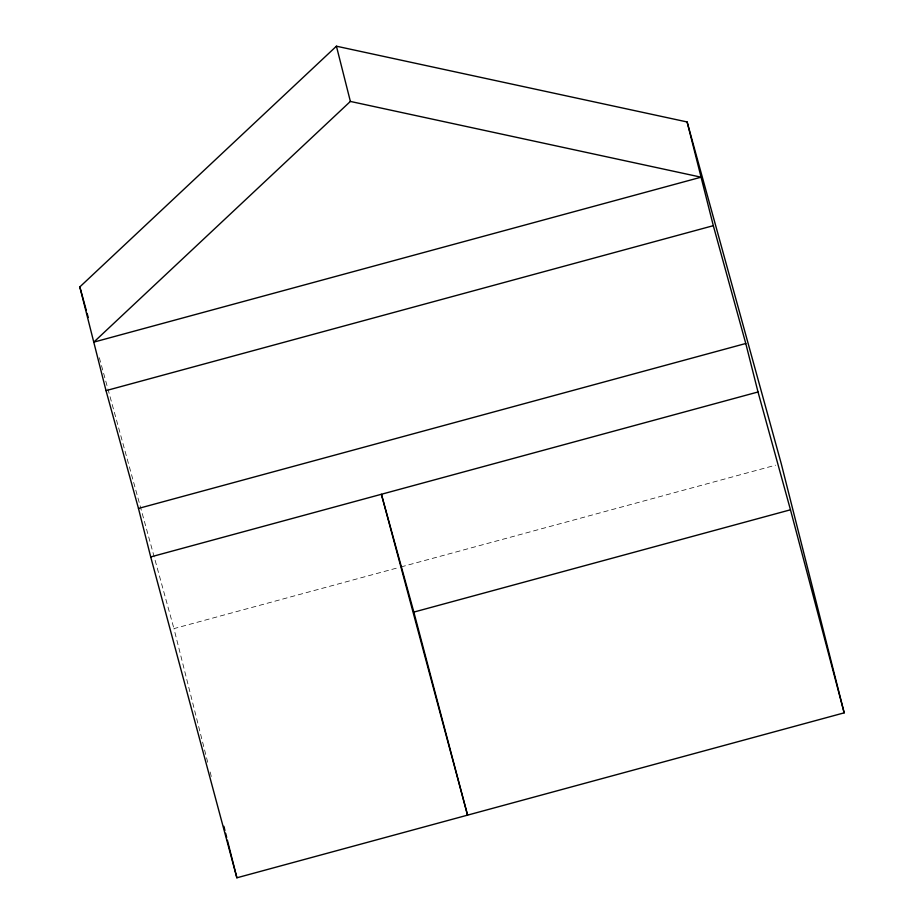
<?xml version="1.0" encoding="UTF-8"?>
<svg xmlns="http://www.w3.org/2000/svg" width="924" height="924" viewBox="0 0 924 924"><rect width="100%" height="100%" fill="white"/><g stroke="black" fill="none" stroke-linecap="round" stroke-linejoin="round"><path stroke-width="0.69" stroke-dasharray="4.62 3.46" d="M207.692 762.254L173.943 628.609L399.584 567.313M400.981 566.943L775.663 465.165M99.33 357.75L173.943 628.609M210.152 772.002L211.561 777.569"/><path stroke-width="1.39" d="M79.822 286.914L336.428 46.2L687.121 121.956L781.242 463.652L844.178 712.843L236.879 877.8L150.716 556.929L138.473 508.443L106.017 390.633L79.822 286.914L86.325 310.522M350.381 101.432L93.774 342.134L701.073 177.189L350.381 101.432L336.428 46.2M106.017 390.633L713.316 225.675L687.121 121.956M138.473 508.443L745.772 343.497L713.316 225.675M150.716 556.929L758.015 391.984L745.772 343.497M413.837 612.092L381.393 494.282L467.556 815.141L413.837 612.092L790.47 509.794L758.015 391.984M87.087 313.305L88.242 317.463M790.47 509.794L844.178 712.843M223.874 826.287L224.925 830.468M225.629 833.252L226.68 837.433M227.385 840.216L236.879 877.8"/></g></svg>
